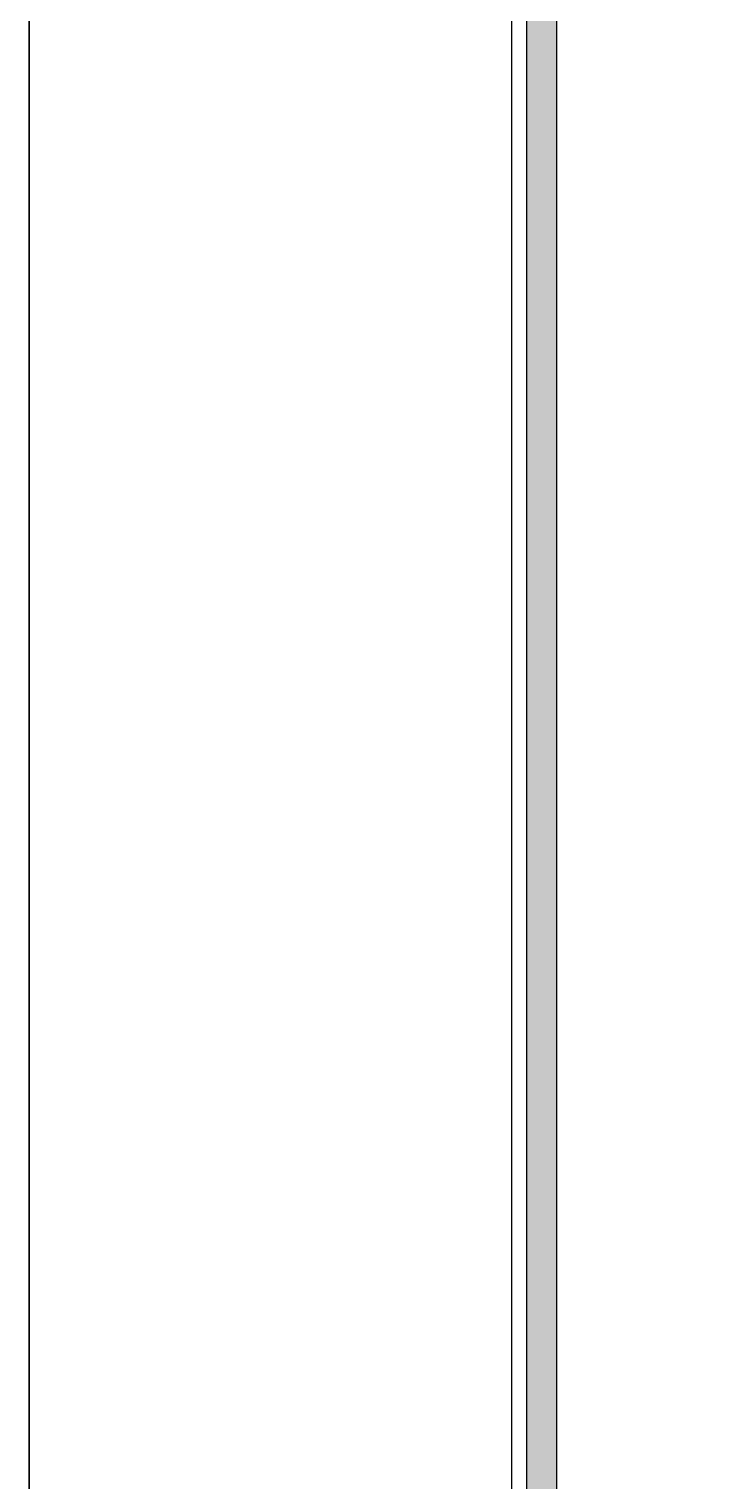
# Model space of a CAD drawing. Header units: millimetres. Extents: x 56222 to 3066687, y -650199 to -121287.
# Drawn here: x 127491.6 to 127579.6, y -185380.7 to -185196.2 of the extents above; entities that cross this region are included whole.
import ezdxf

# ---------------------------------------------------------------- set-up
doc = ezdxf.new("R2010")
doc.units = ezdxf.units.MM
doc.header["$MEASUREMENT"] = 0
doc.layers.add('NAME PLATE', color=7, linetype='Continuous', lineweight=25)
doc.layers.add('TILE', color=14, linetype='Continuous', lineweight=9)

# ---------------------------------------------------------------- blocks, each defined once
blk = doc.blocks.new('LAYOUT FILE')
at = {"layer": 'NAME PLATE', "true_color": 0xd39e00}
h = blk.add_hatch(color=42, dxfattribs=at)
h.paths.add_polyline_path([(3346889.83, -513806.18), (3346889.83, -514260.7), (3347535.56, -514260.7), (3347535.56, -513806.18)])
h.paths.add_polyline_path([(3346894.36, -513810.71), (3347531.03, -513810.71), (3347531.03, -514256.17), (3346894.36, -514256.17)], flags=16)
at = {"layer": 'NAME PLATE', "color": 42, "true_color": 0xd39e00}
for points in [[(3346887.56, -513803.91), (3347537.83, -513803.91), (3347537.83, -514262.96), (3346887.56, -514262.96)], [(3346889.83, -513806.18), (3347535.56, -513806.18), (3347535.56, -514260.7), (3346889.83, -514260.7)], [(3346894.36, -513810.71), (3347531.03, -513810.71), (3347531.03, -514256.17), (3346894.36, -514256.17)]]:
    blk.add_lwpolyline(points, close=True, dxfattribs=at)

msp = doc.modelspace()

# ---------------------------------------------------------------- linework, layer by layer
at = {"layer": 'TILE', "color": 3, "lineweight": 30}
msp.add_lwpolyline([(127491.58, -185057.82), (130425.3, -185050.92), (130425.3, -185611.1), (127491.58, -185617.99)], close=True, dxfattribs=at)

# ---------------------------------------------------------------- block references
at = {"layer": 'NAME PLATE', "lineweight": 0, "transparency": 33554687, "xscale": 0.8412872637720239, "yscale": 0.8412872637720239, "zscale": 0.8412872637720239}
msp.add_blockref('LAYOUT FILE', (-2688140.98, 247155.44, 0.11), dxfattribs=at)

doc.saveas('drawing.dxf')
